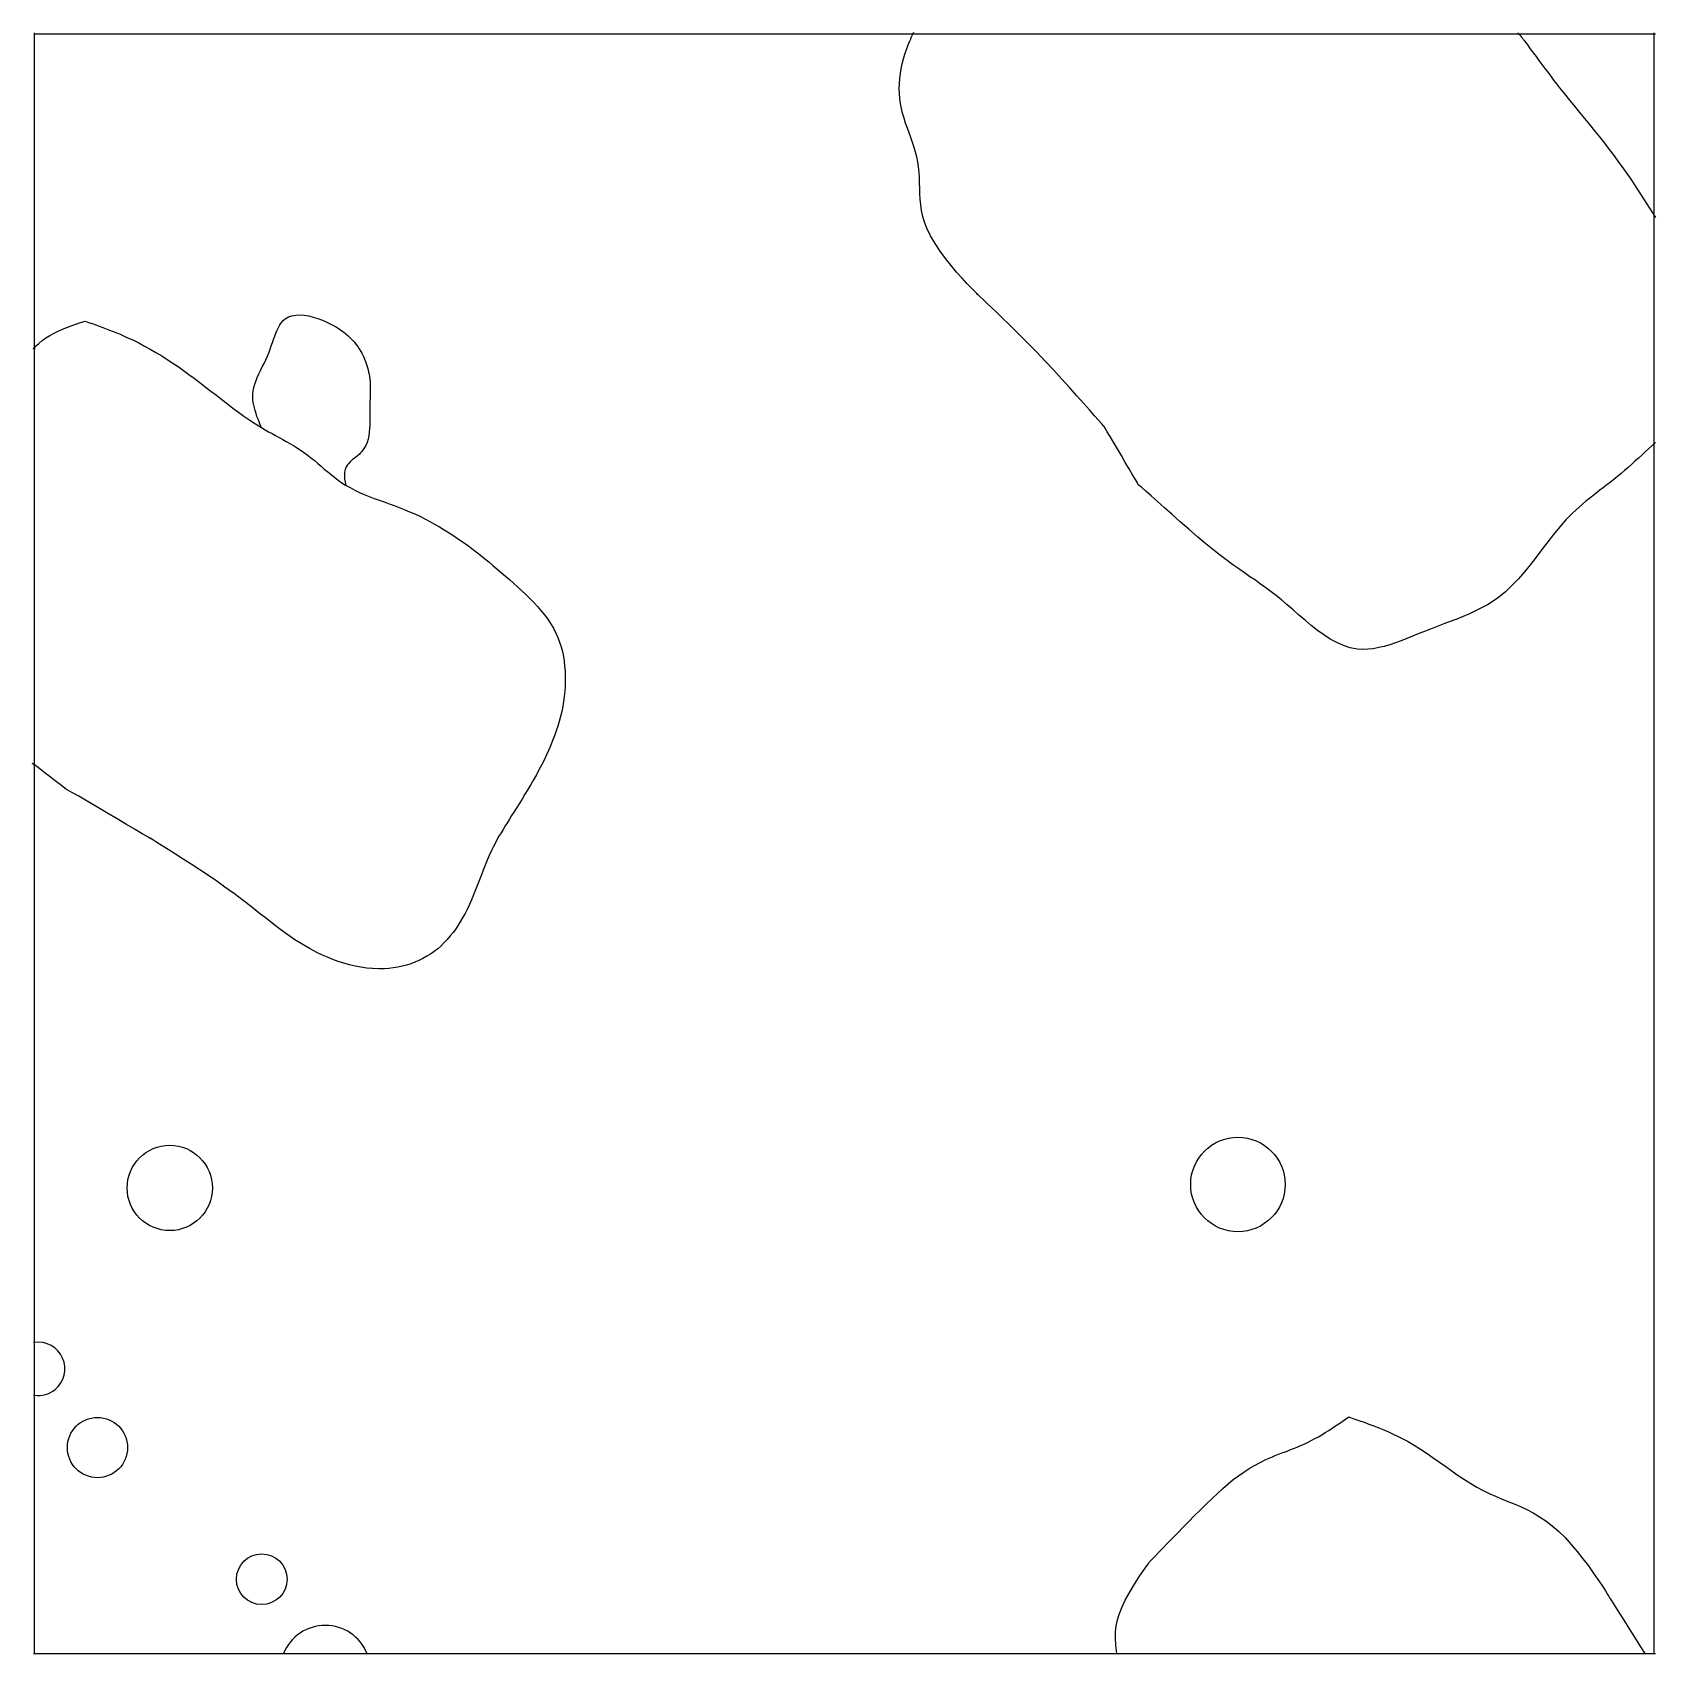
# Model space of a CAD drawing. Extents: x 9.055 to 10.041, y 8.53 to 9.515.
import ezdxf

# ---------------------------------------------------------------- set-up
doc = ezdxf.new("R2010")
doc.units = 0
for name, color, linetype in [('LAYER1', 7, 'CONTINUOUS'), ('LAYER10', 1, 'CONTINUOUS'), ('LAYER12', 5, 'CONTINUOUS')]:
    doc.layers.add(name, color=color, linetype=linetype)

msp = doc.modelspace()

# ---------------------------------------------------------------- linework, layer by layer
at = {"layer": 'LAYER1', "color": 7, "linetype": 'CONTINUOUS'}
msp.add_lwpolyline([(9.194, 9.2749), (9.1933, 9.2766), (9.1926, 9.2783), (9.192, 9.28), (9.1913, 9.2817), (9.1908, 9.2835), (9.1902, 9.2852), (9.1897, 9.2868), (9.1893, 9.2885), (9.189, 9.2902), (9.1888, 9.2918), (9.1887, 9.2935), (9.1887, 9.2951), (9.189, 9.2972), (9.1894, 9.2993), (9.1899, 9.3013), (9.1907, 9.3034), (9.1915, 9.3054), (9.1924, 9.3075), (9.1934, 9.3096), (9.1945, 9.3117), (9.1956, 9.3138), (9.1966, 9.316), (9.1976, 9.3183), (9.1986, 9.3206), (9.1993, 9.3225), (9.2, 9.3245), (9.2007, 9.3265), (9.2014, 9.3284), (9.2021, 9.3304), (9.2028, 9.3322), (9.2035, 9.334), (9.2043, 9.3357), (9.2052, 9.3372), (9.2062, 9.3387), (9.2073, 9.3399), (9.2085, 9.3409), (9.2104, 9.3421), (9.2125, 9.3428), (9.2149, 9.3432), (9.2174, 9.3433), (9.22, 9.3431), (9.2227, 9.3427), (9.2255, 9.342), (9.2283, 9.3412), (9.2311, 9.3401), (9.2338, 9.3389), (9.2365, 9.3376), (9.239, 9.3362), (9.2407, 9.3352), (9.2422, 9.3341), (9.2438, 9.333), (9.2452, 9.3319), (9.2466, 9.3307), (9.2479, 9.3295), (9.2491, 9.3282), (9.2503, 9.3269), (9.2514, 9.3256), (9.2525, 9.3242), (9.2534, 9.3227), (9.2544, 9.3212), (9.255, 9.32), (9.2556, 9.3188), (9.2562, 9.3176), (9.2567, 9.3164), (9.2572, 9.3151), (9.2577, 9.3139), (9.2581, 9.3126), (9.2585, 9.3113), (9.2588, 9.31), (9.2591, 9.3086), (9.2594, 9.3073), (9.2596, 9.306), (9.2598, 9.3044), (9.26, 9.3027), (9.26, 9.301), (9.2601, 9.2994), (9.2601, 9.2977), (9.2601, 9.296), (9.26, 9.2944), (9.26, 9.2927), (9.2599, 9.291), (9.2599, 9.2892), (9.2598, 9.2875), (9.2598, 9.2857), (9.2598, 9.2835), (9.2598, 9.2812), (9.2598, 9.2789), (9.2598, 9.2766), (9.2597, 9.2743), (9.2595, 9.2721), (9.2592, 9.2699), (9.2588, 9.2678), (9.2582, 9.2658), (9.2574, 9.2639), (9.2563, 9.2621), (9.255, 9.2604), (9.2542, 9.2595), (9.2533, 9.2586), (9.2524, 9.2578), (9.2514, 9.257), (9.2504, 9.2562), (9.2494, 9.2554), (9.2485, 9.2546), (9.2476, 9.2538), (9.2468, 9.2529), (9.2461, 9.252), (9.2455, 9.2511), (9.245, 9.2501), (9.2448, 9.2494), (9.2446, 9.2486), (9.2444, 9.2478), (9.2444, 9.247), (9.2444, 9.2462), (9.2444, 9.2453), (9.2445, 9.2445), (9.2445, 9.2436), (9.2447, 9.2427), (9.2448, 9.2418), (9.245, 9.2409), (9.2451, 9.24)], dxfattribs=at)
for centre, radius in [((9.1383, 8.813), 0.0259), ((9.7872, 8.8151), 0.0287), ((9.0944, 8.6553), 0.0183), ((9.1942, 8.5753), 0.0154)]:
    msp.add_circle(centre, radius, dxfattribs=at)
for centre, radius, start, end in [((9.0584, 8.7031), 0.0162, 98.3295, 100.5138), ((9.0584, 8.7031), 0.0162, -50.7104, 98.3305), ((9.0584, 8.7031), 0.0162, -100.5117, -98.3343), ((9.0584, 8.7031), 0.0162, -98.33, -50.7099), ((9.2328, 8.52), 0.0273, 21.8799, 158.1202)]:
    msp.add_arc(centre, radius, start, end, dxfattribs=at)
at = {"layer": 'LAYER10', "color": 1, "linetype": 'CONTINUOUS'}
for points in [[(10.0409, 9.2658), (10.0388, 9.2639), (10.0367, 9.262), (10.0347, 9.2601), (10.0326, 9.2582), (10.0305, 9.2563), (10.0284, 9.2544), (10.0263, 9.2525), (10.0242, 9.2507), (10.0221, 9.2488), (10.02, 9.247), (10.0178, 9.2452), (10.0156, 9.2434), (10.0135, 9.2418), (10.0114, 9.2401), (10.0092, 9.2384), (10.0071, 9.2368), (10.0049, 9.2351), (10.0028, 9.2335), (10.0007, 9.2318), (9.9986, 9.2301), (9.9965, 9.2283), (9.9945, 9.2266), (9.9925, 9.2248), (9.9905, 9.2229), (9.9865, 9.2188), (9.9827, 9.2145), (9.979, 9.21), (9.9755, 9.2054), (9.9719, 9.2008), (9.9684, 9.1962), (9.9649, 9.1917), (9.9613, 9.1872), (9.9576, 9.183), (9.9537, 9.1789), (9.9497, 9.1751), (9.9454, 9.1717), (9.9422, 9.1694), (9.9388, 9.1673), (9.9352, 9.1653), (9.9316, 9.1635), (9.9279, 9.1618), (9.9241, 9.1602), (9.9202, 9.1586), (9.9162, 9.1571), (9.9122, 9.1556), (9.9082, 9.154), (9.9041, 9.1525), (9.9, 9.1509), (9.8966, 9.1495), (9.8932, 9.1481), (9.8898, 9.1467), (9.8863, 9.1454), (9.8829, 9.1441), (9.8795, 9.143), (9.8761, 9.142), (9.8728, 9.1412), (9.8694, 9.1405), (9.8661, 9.1402), (9.8628, 9.1401), (9.8596, 9.1403), (9.8554, 9.1411), (9.8513, 9.1425), (9.8473, 9.1443), (9.8433, 9.1464), (9.8394, 9.149), (9.8355, 9.1517), (9.8317, 9.1547), (9.828, 9.1578), (9.8243, 9.161), (9.8207, 9.1642), (9.8172, 9.1673), (9.8137, 9.1702), (9.8105, 9.1728), (9.8073, 9.1752), (9.8041, 9.1776), (9.801, 9.1798), (9.7978, 9.1821), (9.7945, 9.1843), (9.7912, 9.1867), (9.7877, 9.189), (9.7842, 9.1916), (9.7806, 9.1942), (9.7767, 9.1971), (9.7728, 9.2002), (9.7677, 9.2042), (9.7626, 9.2086), (9.7573, 9.2131), (9.7522, 9.2176), (9.7472, 9.222), (9.7425, 9.2262), (9.7382, 9.2301), (9.7344, 9.2335), (9.7313, 9.2363), (9.7289, 9.2385), (9.7273, 9.2398), (9.7267, 9.2402), (9.7267, 9.2402), (9.7267, 9.2402), (9.7267, 9.2402), (9.7267, 9.2402), (9.7267, 9.2402), (9.7267, 9.2402), (9.7267, 9.2402), (9.7267, 9.2402), (9.7267, 9.2402), (9.7267, 9.2402), (9.7267, 9.2402), (9.7267, 9.2402), (9.7261, 9.2413), (9.7249, 9.2433), (9.7232, 9.2462), (9.7212, 9.2498), (9.7188, 9.2537), (9.7164, 9.2579), (9.714, 9.262), (9.7116, 9.266), (9.7095, 9.2695), (9.7078, 9.2724), (9.7066, 9.2745), (9.706, 9.2755), (9.706, 9.2755), (9.706, 9.2756), (9.706, 9.2756), (9.706, 9.2756), (9.706, 9.2756), (9.706, 9.2756), (9.706, 9.2756), (9.706, 9.2756), (9.706, 9.2755), (9.706, 9.2755), (9.706, 9.2755), (9.706, 9.2755), (9.7056, 9.2759), (9.7045, 9.2772), (9.7026, 9.2793), (9.7001, 9.2821), (9.697, 9.2856), (9.6934, 9.2897), (9.6894, 9.2942), (9.685, 9.2991), (9.6803, 9.3043), (9.6753, 9.3097), (9.6702, 9.3152), (9.665, 9.3207), (9.6606, 9.3251), (9.6563, 9.3295), (9.6521, 9.3337), (9.6481, 9.3377), (9.6442, 9.3414), (9.6407, 9.3448), (9.6375, 9.3479), (9.6347, 9.3505), (9.6324, 9.3526), (9.6307, 9.3543), (9.6296, 9.3553), (9.6291, 9.3557), (9.6291, 9.3558), (9.6291, 9.3558), (9.6291, 9.3558), (9.6291, 9.3557), (9.6291, 9.3557), (9.6291, 9.3557), (9.6291, 9.3557), (9.6291, 9.3557), (9.6291, 9.3557), (9.6291, 9.3557), (9.6291, 9.3557), (9.6291, 9.3557), (9.6285, 9.3563), (9.6271, 9.3577), (9.6251, 9.3598), (9.6225, 9.3624), (9.6196, 9.3656), (9.6163, 9.3693), (9.613, 9.3733), (9.6096, 9.3776), (9.6063, 9.3821), (9.6032, 9.3867), (9.6005, 9.3913), (9.5982, 9.396), (9.5968, 9.3996), (9.5958, 9.4032), (9.595, 9.4067), (9.5945, 9.4102), (9.5942, 9.4136), (9.594, 9.4169), (9.5939, 9.4202), (9.5938, 9.4235), (9.5937, 9.4268), (9.5935, 9.43), (9.5932, 9.4332), (9.5927, 9.4364), (9.5921, 9.4393), (9.5914, 9.4422), (9.5905, 9.4451), (9.5895, 9.4481), (9.5885, 9.451), (9.5874, 9.4539), (9.5864, 9.4568), (9.5853, 9.4598), (9.5844, 9.4628), (9.5835, 9.4658), (9.5828, 9.4688), (9.5822, 9.4718), (9.5818, 9.4748), (9.5816, 9.4778), (9.5815, 9.4808), (9.5816, 9.4838), (9.5818, 9.4869), (9.5822, 9.4899), (9.5827, 9.4929), (9.5833, 9.4958), (9.584, 9.4988), (9.5849, 9.5017), (9.5858, 9.5045), (9.5869, 9.5074), (9.5869, 9.5076), (9.587, 9.5077), (9.5871, 9.5079), (9.5872, 9.5081), (9.5872, 9.5083), (9.5873, 9.5085), (9.5874, 9.5087), (9.5875, 9.5089), (9.5876, 9.5091), (9.5876, 9.5093), (9.5877, 9.5095), (9.5878, 9.5097)], [(9.5878, 9.5097), (9.588, 9.5101), (9.5882, 9.5105), (9.5884, 9.5109), (9.5886, 9.5113), (9.5888, 9.5118), (9.5889, 9.5122), (9.5891, 9.5126), (9.5893, 9.513), (9.5895, 9.5134), (9.5897, 9.5138), (9.5899, 9.5142), (9.5901, 9.5146), (9.5901, 9.5147), (9.5901, 9.5147), (9.5901, 9.5147), (9.5901, 9.5147), (9.5901, 9.5148), (9.5902, 9.5148), (9.5902, 9.5148), (9.5902, 9.5148), (9.5902, 9.5149), (9.5902, 9.5149), (9.5902, 9.5149), (9.5902, 9.5149)], [(9.5902, 9.5149), (9.5902, 9.5149), (9.5902, 9.5149), (9.5902, 9.5149), (9.5902, 9.5148), (9.5902, 9.5148), (9.5902, 9.5148), (9.5901, 9.5148), (9.5901, 9.5147), (9.5901, 9.5147), (9.5901, 9.5147), (9.5901, 9.5147), (9.5901, 9.5146), (9.59, 9.5144), (9.5899, 9.5142), (9.5898, 9.514), (9.5898, 9.5139), (9.5897, 9.5139), (9.5898, 9.5139), (9.5898, 9.514), (9.5898, 9.5141), (9.5899, 9.5142), (9.5899, 9.5143), (9.59, 9.5145), (9.5901, 9.5146)], [(9.5902, 9.5149), (9.5902, 9.5149), (9.5902, 9.5149), (9.5902, 9.5149), (9.5902, 9.5149), (9.5902, 9.5149), (9.5902, 9.5149), (9.5902, 9.5149), (9.5902, 9.5149), (9.5902, 9.5149), (9.5902, 9.5149), (9.5902, 9.5149), (9.5902, 9.5149), (9.5902, 9.5149), (9.5902, 9.5149), (9.5902, 9.5149), (9.5902, 9.5149), (9.5902, 9.5149), (9.5902, 9.5149), (9.5902, 9.5149), (9.5902, 9.5149), (9.5902, 9.5149), (9.5902, 9.5149), (9.5902, 9.5149), (9.5902, 9.5149)], [(9.9573, 9.5146), (9.9578, 9.5141), (9.9582, 9.5136), (9.9586, 9.5131), (9.959, 9.5126), (9.9594, 9.5121), (9.9598, 9.5116), (9.9601, 9.5112), (9.9605, 9.5108), (9.9607, 9.5105), (9.961, 9.5102), (9.9612, 9.5099), (9.9614, 9.5097), (9.9614, 9.5096), (9.9615, 9.5095), (9.9616, 9.5095), (9.9616, 9.5094), (9.9616, 9.5094), (9.9616, 9.5094), (9.9616, 9.5095), (9.9615, 9.5095), (9.9615, 9.5095), (9.9615, 9.5096), (9.9614, 9.5096), (9.9614, 9.5097)], [(9.9614, 9.5097), (9.9631, 9.5073), (9.9648, 9.5049), (9.9666, 9.5026), (9.9683, 9.5002), (9.9701, 9.4978), (9.9718, 9.4954), (9.9736, 9.4931), (9.9754, 9.4907), (9.9772, 9.4883), (9.9789, 9.486), (9.9807, 9.4837), (9.9826, 9.4813), (9.9856, 9.4776), (9.9886, 9.4738), (9.9916, 9.4701), (9.9947, 9.4663), (9.9977, 9.4626), (10.0008, 9.4589), (10.0038, 9.4551), (10.0068, 9.4514), (10.0098, 9.4476), (10.0128, 9.4438), (10.0157, 9.44), (10.0185, 9.4361), (10.0205, 9.4334), (10.0224, 9.4306), (10.0244, 9.4279), (10.0262, 9.4251), (10.0281, 9.4223), (10.03, 9.4195), (10.0318, 9.4167), (10.0336, 9.4138), (10.0354, 9.411), (10.0373, 9.4082), (10.0391, 9.4053), (10.0409, 9.4025)], [(9.0869, 9.3396), (9.089, 9.3388), (9.0912, 9.3381), (9.0933, 9.3373), (9.0954, 9.3365), (9.0976, 9.3357), (9.0997, 9.3349), (9.1018, 9.3341), (9.1039, 9.3333), (9.1061, 9.3324), (9.1082, 9.3316), (9.1102, 9.3307), (9.1123, 9.3297), (9.1159, 9.3281), (9.1195, 9.3263), (9.123, 9.3244), (9.1265, 9.3225), (9.1299, 9.3205), (9.1334, 9.3184), (9.1367, 9.3163), (9.1401, 9.3141), (9.1434, 9.3119), (9.1467, 9.3096), (9.1499, 9.3072), (9.1531, 9.3049), (9.1565, 9.3023), (9.1599, 9.2997), (9.1632, 9.2971), (9.1666, 9.2945), (9.1699, 9.2919), (9.1733, 9.2893), (9.1766, 9.2867), (9.18, 9.2842), (9.1834, 9.2818), (9.1869, 9.2794), (9.1904, 9.2771), (9.194, 9.2749), (9.1962, 9.2736), (9.1983, 9.2724), (9.2005, 9.2712), (9.2026, 9.27), (9.2048, 9.2688), (9.2069, 9.2677), (9.2091, 9.2665), (9.2112, 9.2652), (9.2134, 9.264), (9.2154, 9.2627), (9.2175, 9.2613), (9.2195, 9.2599), (9.2217, 9.2583), (9.2239, 9.2567), (9.226, 9.255), (9.2281, 9.2532), (9.2302, 9.2515), (9.2322, 9.2497), (9.2343, 9.248), (9.2364, 9.2463), (9.2385, 9.2446), (9.2407, 9.243), (9.2429, 9.2414), (9.2451, 9.24), (9.2479, 9.2384), (9.2507, 9.2369), (9.2535, 9.2355), (9.2565, 9.2342), (9.2595, 9.233), (9.2625, 9.2319), (9.2655, 9.2307), (9.2686, 9.2297), (9.2716, 9.2286), (9.2747, 9.2275), (9.2777, 9.2263), (9.2808, 9.2252), (9.2839, 9.2238), (9.2871, 9.2224), (9.2902, 9.221), (9.2932, 9.2195), (9.2963, 9.2179), (9.2992, 9.2162), (9.3022, 9.2145), (9.3051, 9.2128), (9.308, 9.211), (9.3109, 9.2091), (9.3137, 9.2072), (9.3165, 9.2053), (9.3191, 9.2034), (9.3218, 9.2014), (9.3244, 9.1994), (9.327, 9.1974), (9.3295, 9.1954), (9.3321, 9.1933), (9.3346, 9.1912), (9.3371, 9.189), (9.3396, 9.1869), (9.3422, 9.1847), (9.3447, 9.1825), (9.3472, 9.1803), (9.3497, 9.178), (9.3521, 9.1757), (9.3546, 9.1734), (9.357, 9.1711), (9.3594, 9.1687), (9.3617, 9.1663), (9.3638, 9.1638), (9.3659, 9.1612), (9.3679, 9.1586), (9.3697, 9.1558), (9.3714, 9.153), (9.3728, 9.1501), (9.374, 9.1474), (9.3751, 9.1446), (9.376, 9.1418), (9.3768, 9.1389), (9.3774, 9.1359), (9.3779, 9.1329), (9.3782, 9.1299), (9.3785, 9.1269), (9.3786, 9.1238), (9.3786, 9.1208), (9.3785, 9.1177), (9.3783, 9.1147), (9.378, 9.1116), (9.3776, 9.1085), (9.377, 9.1055), (9.3764, 9.1024), (9.3757, 9.0994), (9.3749, 9.0964), (9.374, 9.0935), (9.3731, 9.0906), (9.372, 9.0877), (9.3709, 9.0848), (9.3698, 9.0819), (9.3686, 9.0791), (9.3672, 9.076), (9.3657, 9.0729), (9.3642, 9.0699), (9.3626, 9.0669), (9.361, 9.0639), (9.3593, 9.0609), (9.3576, 9.058), (9.3559, 9.055), (9.3541, 9.0521), (9.3523, 9.0492), (9.3505, 9.0463), (9.3487, 9.0434), (9.3474, 9.0413), (9.346, 9.0392), (9.3447, 9.0371), (9.3434, 9.035), (9.3421, 9.0329), (9.3408, 9.0308), (9.3396, 9.0287), (9.3383, 9.0266), (9.3371, 9.0244), (9.336, 9.0223), (9.3348, 9.0201), (9.3338, 9.0179), (9.3324, 9.015), (9.3311, 9.0121), (9.3299, 9.0091), (9.3287, 9.0061), (9.3276, 9.0031), (9.3264, 9.0001), (9.3253, 8.9971), (9.3241, 8.9941), (9.3229, 8.9911), (9.3217, 8.9881), (9.3203, 8.9852), (9.3189, 8.9822), (9.3177, 8.9798), (9.3164, 8.9774), (9.315, 8.975), (9.3135, 8.9727), (9.312, 8.9704), (9.3104, 8.9682), (9.3087, 8.9661), (9.3069, 8.964), (9.3051, 8.962), (9.3031, 8.9601), (9.3011, 8.9583), (9.2989, 8.9567), (9.2968, 8.9551), (9.2945, 8.9537), (9.2921, 8.9524), (9.2897, 8.9512), (9.2872, 8.9502), (9.2847, 8.9492), (9.2821, 8.9484), (9.2795, 8.9477), (9.2768, 8.9472), (9.2741, 8.9467), (9.2714, 8.9464), (9.2687, 8.9462), (9.2651, 8.9461), (9.2615, 8.9463), (9.258, 8.9466), (9.2544, 8.9471), (9.2509, 8.9478), (9.2474, 8.9486), (9.244, 8.9496), (9.2406, 8.9506), (9.2374, 8.9518), (9.2341, 8.9531), (9.231, 8.9545), (9.228, 8.9559), (9.2232, 8.9584), (9.2187, 8.961), (9.2143, 8.9638), (9.21, 8.9667), (9.2058, 8.9698), (9.2016, 8.9731), (9.1972, 8.9765), (9.1927, 8.98), (9.188, 8.9837), (9.1829, 8.9876), (9.1776, 8.9916), (9.1718, 8.9958), (9.1669, 8.9993), (9.1618, 9.0027), (9.1566, 9.0062), (9.1514, 9.0096), (9.1465, 9.0128), (9.1417, 9.0158), (9.1374, 9.0185), (9.1336, 9.0209), (9.1305, 9.0229), (9.128, 9.0244), (9.1264, 9.0254), (9.1258, 9.0257), (9.1258, 9.0257), (9.1258, 9.0257), (9.1258, 9.0257), (9.1258, 9.0257), (9.1259, 9.0257), (9.1259, 9.0257), (9.1259, 9.0257), (9.1259, 9.0257), (9.1259, 9.0257), (9.1259, 9.0257), (9.1259, 9.0257), (9.1258, 9.0257), (9.1245, 9.0265), (9.1216, 9.0282), (9.1173, 9.0307), (9.1121, 9.0338), (9.1063, 9.0372), (9.1001, 9.0409), (9.094, 9.0445), (9.0881, 9.0479), (9.083, 9.0509), (9.0788, 9.0533), (9.076, 9.0549), (9.0748, 9.0556), (9.0748, 9.0556), (9.0748, 9.0556), (9.0748, 9.0556), (9.0748, 9.0556), (9.0748, 9.0556), (9.0748, 9.0556), (9.0748, 9.0556), (9.0748, 9.0555), (9.0748, 9.0555), (9.0748, 9.0556), (9.0748, 9.0556), (9.0748, 9.0556), (9.0745, 9.0558), (9.0738, 9.0564), (9.0729, 9.0571), (9.0717, 9.058), (9.0703, 9.0591), (9.0686, 9.0604), (9.0668, 9.0618), (9.0648, 9.0633), (9.0627, 9.0649), (9.0606, 9.0666), (9.0583, 9.0683), (9.0561, 9.07)], [(9.0561, 9.3235), (9.0561, 9.3236), (9.0562, 9.3236), (9.0562, 9.3236), (9.0563, 9.3237), (9.0563, 9.3237), (9.0564, 9.3238), (9.0564, 9.3238), (9.0564, 9.3239), (9.0565, 9.3239), (9.0565, 9.324), (9.0566, 9.324), (9.0566, 9.3241), (9.0587, 9.326), (9.0608, 9.3278), (9.0631, 9.3294), (9.0655, 9.3309), (9.068, 9.3322), (9.0705, 9.3335), (9.0731, 9.3346), (9.0758, 9.3357), (9.0785, 9.3367), (9.0813, 9.3377), (9.0841, 9.3387), (9.0869, 9.3396)], [(9.0555, 9.3227), (9.0555, 9.3228), (9.0556, 9.3228), (9.0556, 9.3229), (9.0557, 9.323), (9.0557, 9.3231), (9.0558, 9.3231), (9.0559, 9.3232), (9.0559, 9.3233), (9.056, 9.3233), (9.056, 9.3234), (9.056, 9.3235), (9.0561, 9.3235), (9.0562, 9.3237), (9.0564, 9.3239), (9.0564, 9.324), (9.0565, 9.3241), (9.0565, 9.3241), (9.0565, 9.3241), (9.0565, 9.324), (9.0564, 9.324), (9.0563, 9.3239), (9.0563, 9.3238), (9.0562, 9.3236), (9.0561, 9.3235)], [(9.0561, 9.3235), (9.0561, 9.3235), (9.0561, 9.3235), (9.0561, 9.3235), (9.0561, 9.3235), (9.0561, 9.3235), (9.0561, 9.3235), (9.0561, 9.3235), (9.0561, 9.3235), (9.0561, 9.3235), (9.0561, 9.3235), (9.0561, 9.3235), (9.0561, 9.3235), (9.0561, 9.3232), (9.0561, 9.3229), (9.0561, 9.3228), (9.0561, 9.3227), (9.0561, 9.3226), (9.0561, 9.3227), (9.0561, 9.3227), (9.0561, 9.3228), (9.0561, 9.323), (9.0561, 9.3231), (9.0561, 9.3233), (9.0561, 9.3235)], [(9.0561, 9.07), (9.056, 9.0701), (9.056, 9.0701), (9.0559, 9.0701), (9.0559, 9.0702), (9.0558, 9.0702), (9.0558, 9.0703), (9.0557, 9.0703), (9.0557, 9.0704), (9.0556, 9.0704), (9.0556, 9.0704), (9.0555, 9.0705), (9.0555, 9.0705), (9.0553, 9.0707), (9.0551, 9.0708), (9.055, 9.0709), (9.0549, 9.0709), (9.0549, 9.071), (9.0549, 9.0709), (9.055, 9.0709), (9.055, 9.0709), (9.0551, 9.0708), (9.0552, 9.0707), (9.0554, 9.0706), (9.0555, 9.0705)], [(9.7137, 8.5302), (9.7135, 8.5318), (9.7133, 8.5334), (9.7131, 8.535), (9.713, 8.5366), (9.7129, 8.5383), (9.7128, 8.54), (9.7128, 8.5417), (9.7129, 8.5434), (9.713, 8.5452), (9.7133, 8.547), (9.7136, 8.5488), (9.7141, 8.5507), (9.7153, 8.5545), (9.7169, 8.5585), (9.7188, 8.5625), (9.7209, 8.5665), (9.7231, 8.5703), (9.7253, 8.5739), (9.7275, 8.5772), (9.7294, 8.5801), (9.7312, 8.5826), (9.7326, 8.5845), (9.7335, 8.5858), (9.734, 8.5864), (9.734, 8.5864), (9.734, 8.5864), (9.734, 8.5864), (9.734, 8.5864), (9.734, 8.5864), (9.734, 8.5864), (9.7339, 8.5864), (9.7339, 8.5864), (9.7339, 8.5864), (9.7339, 8.5864), (9.7339, 8.5864), (9.734, 8.5864), (9.7344, 8.5868), (9.7355, 8.5879), (9.7371, 8.5896), (9.7391, 8.5917), (9.7416, 8.5942), (9.7443, 8.5971), (9.7474, 8.6002), (9.7506, 8.6035), (9.7539, 8.6069), (9.7573, 8.6104), (9.7607, 8.6138), (9.764, 8.6171), (9.7678, 8.6208), (9.7713, 8.6242), (9.7747, 8.6274), (9.778, 8.6304), (9.7812, 8.6332), (9.7844, 8.6358), (9.7876, 8.6382), (9.7907, 8.6404), (9.794, 8.6425), (9.7973, 8.6444), (9.8007, 8.6463), (9.8042, 8.648), (9.8062, 8.6489), (9.8083, 8.6497), (9.8103, 8.6506), (9.8124, 8.6514), (9.8145, 8.6522), (9.8167, 8.653), (9.8188, 8.6539), (9.821, 8.6547), (9.8231, 8.6556), (9.8253, 8.6565), (9.8274, 8.6574), (9.8295, 8.6584), (9.8317, 8.6595), (9.8339, 8.6607), (9.8361, 8.6619), (9.8382, 8.6631), (9.8403, 8.6644), (9.8424, 8.6657), (9.8445, 8.667), (9.8465, 8.6684), (9.8486, 8.6697), (9.8506, 8.6711), (9.8526, 8.6725), (9.8546, 8.6739)], [(9.8546, 8.6739), (9.8577, 8.6728), (9.8607, 8.6717), (9.8638, 8.6707), (9.8668, 8.6696), (9.8698, 8.6684), (9.8728, 8.6672), (9.8758, 8.666), (9.8787, 8.6648), (9.8816, 8.6634), (9.8846, 8.6621), (9.8874, 8.6606), (9.8903, 8.6591), (9.8943, 8.6568), (9.8982, 8.6543), (9.9021, 8.6517), (9.9059, 8.6491), (9.9097, 8.6464), (9.9135, 8.6437), (9.9173, 8.641), (9.9211, 8.6384), (9.9248, 8.6359), (9.9286, 8.6335), (9.9324, 8.6312), (9.9362, 8.6292), (9.9399, 8.6274), (9.9437, 8.6257), (9.9474, 8.6242), (9.9512, 8.6226), (9.955, 8.6211), (9.9588, 8.6194), (9.9627, 8.6176), (9.9666, 8.6156), (9.9704, 8.6133), (9.9743, 8.6107), (9.9782, 8.6077), (9.9821, 8.6043), (9.9859, 8.6006), (9.9897, 8.5965), (9.9933, 8.5922), (9.9968, 8.5878), (10.0001, 8.5834), (10.0031, 8.5792), (10.0058, 8.5752), (10.0082, 8.5717), (10.0102, 8.5687), (10.0116, 8.5664), (10.0126, 8.5648), (10.013, 8.5641), (10.013, 8.5641), (10.013, 8.5641), (10.013, 8.5641), (10.013, 8.5641), (10.013, 8.5641), (10.013, 8.5641), (10.013, 8.5641), (10.013, 8.5641), (10.013, 8.5641), (10.013, 8.5641), (10.013, 8.5641), (10.013, 8.5641), (10.0133, 8.5636), (10.014, 8.5625), (10.015, 8.5609), (10.0164, 8.5587), (10.018, 8.5561), (10.0199, 8.5532), (10.022, 8.5498), (10.0243, 8.5462), (10.0267, 8.5424), (10.0292, 8.5384), (10.0318, 8.5343), (10.0344, 8.5302)]]:
    msp.add_lwpolyline(points, dxfattribs=at)
at = {"layer": 'LAYER12', "color": 5, "linetype": 'CONTINUOUS'}
for points in [[(9.0561, 9.5139), (9.0561, 9.5146)], [(9.0561, 9.5138), (9.0561, 9.5139)], [(9.0561, 9.5139), (9.0561, 9.5139)], [(9.0561, 9.5139), (9.0561, 9.5139)], [(9.0561, 9.5139), (9.0561, 9.5139)], [(9.0561, 9.5139), (9.0561, 9.5139)], [(9.0561, 9.5139), (9.0561, 9.5139)], [(9.0561, 9.5139), (9.0561, 9.5139)], [(10.0409, 9.5139), (9.0561, 9.5139)], [(9.0561, 9.5097), (9.0561, 9.5138)], [(9.0561, 9.5015), (9.0561, 9.5097)], [(10.0398, 9.5146), (10.0398, 9.5097)], [(10.0398, 9.5097), (10.0398, 8.5302)], [(9.0561, 8.5302), (9.0561, 9.5015)], [(9.0555, 8.5302), (9.0561, 8.5302)], [(9.0561, 8.5302), (9.0561, 8.5302)], [(9.0561, 8.5302), (9.0648, 8.5302)], [(9.0648, 8.5302), (9.1837, 8.5302)], [(9.1837, 8.5302), (9.2664, 8.5302)], [(9.2664, 8.5302), (9.6953, 8.5302)], [(9.6953, 8.5302), (9.7227, 8.5302)], [(9.7227, 8.5302), (10.0187, 8.5302)], [(10.0187, 8.5302), (10.0409, 8.5302)]]:
    msp.add_lwpolyline(points, dxfattribs=at)

doc.saveas('drawing.dxf')
